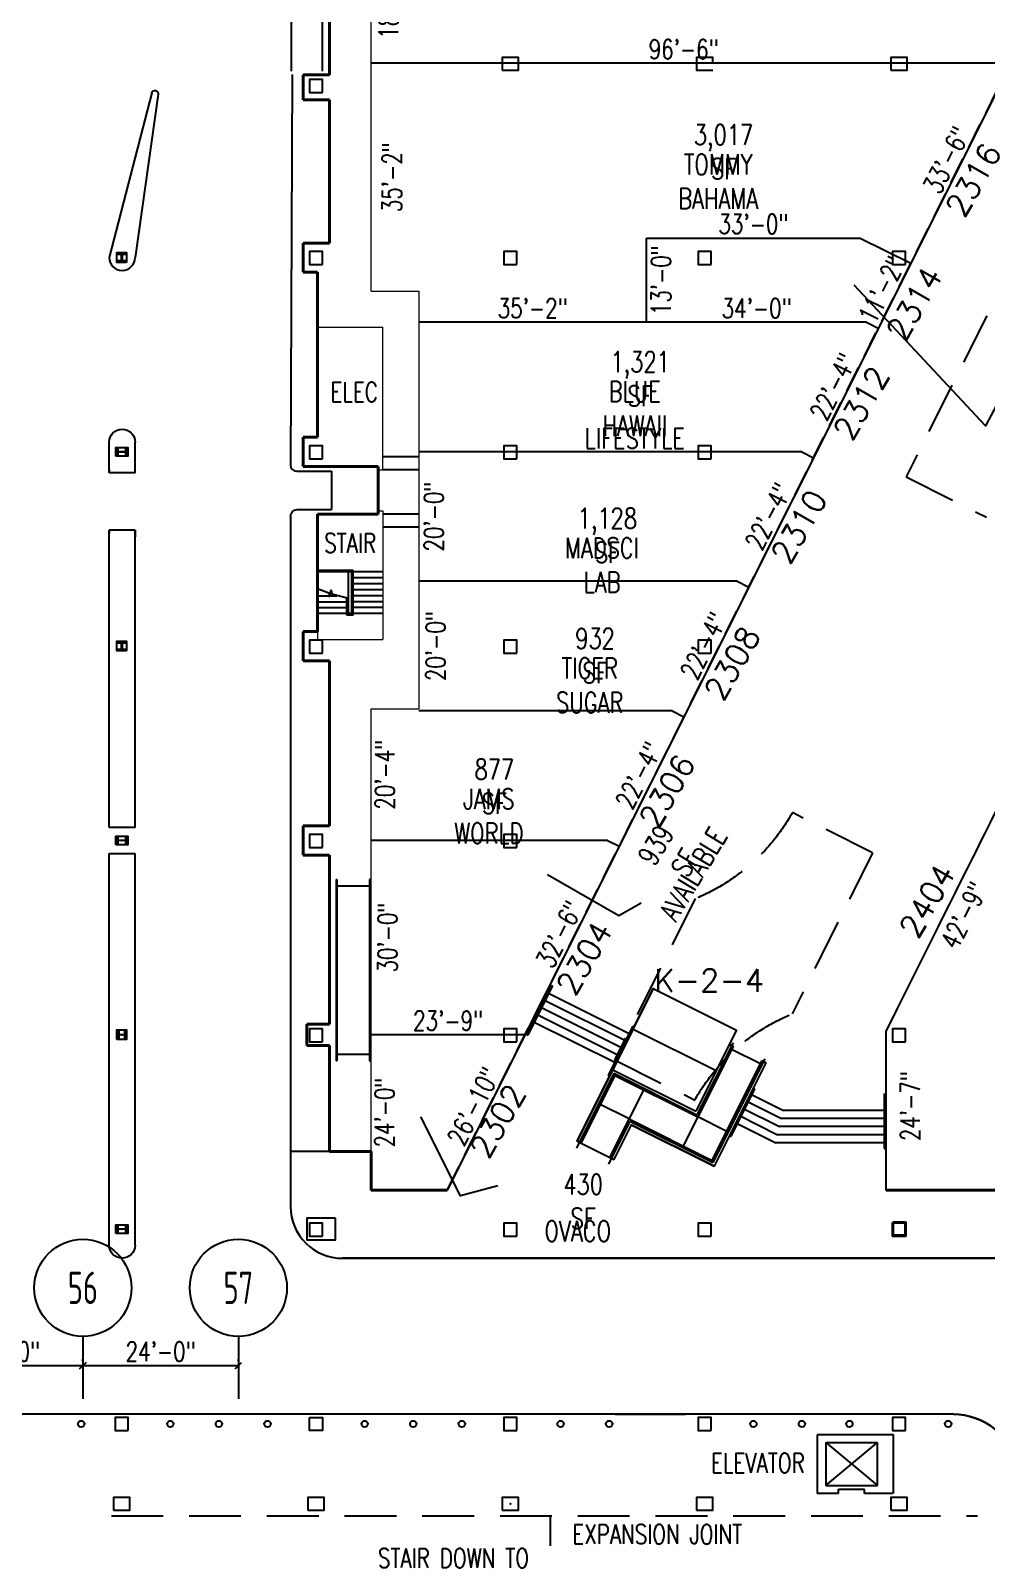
# Model space of a CAD drawing. Extents: x -13345 to 10098, y -1643 to 9113.
# Drawn here: x 1109 to 2880, y 4071 to 6907 of the extents above; entities that cross this region are included whole.
import ezdxf
from ezdxf.enums import TextEntityAlignment as Align

# ---------------------------------------------------------------- set-up
doc = ezdxf.new("R2010")
doc.units = 0
doc.header["$LTSCALE"] = 192
doc.header["$MEASUREMENT"] = 0
doc.linetypes.add('DASHED', pattern=[0.75, 0.5, -0.25])
doc.linetypes.add('DASHED2', pattern=[0.375, 0.25, -0.125])
doc.layers.get('0').update_dxf_attribs({"linetype": 'CONTINUOUS'})
doc.layers.get('DEFPOINTS').update_dxf_attribs({"linetype": 'CONTINUOUS'})
for name, color, linetype in [('ARCH-FEATURES', 2, 'CONTINUOUS'), ('ARCH-OPENINGS-ABOVE', 1, 'DASHED'), ('ARCH-SITE-MISC', 8, 'CONTINUOUS'), ('ARCH-WALLS-EXTERIOR', 5, 'CONTINUOUS'), ('ARCH-WALLS-INTERIOR', 1, 'CONTINUOUS'), ('DIMENSIONS-STRUCTURAL-GRID', 9, 'CONTINUOUS'), ('DIMENSIONS-TENANT', 7, 'CONTINUOUS'), ('FM-SPNO', 3, 'CONTINUOUS'), ('FM-TENANT-SF', 6, 'CONTINUOUS'), ('FM-TEXT-TENANT', 6, 'CONTINUOUS'), ('STRUCTURAL-BRACING', 1, 'DASHED'), ('STRUCTURAL-COLUMNS', 3, 'CONTINUOUS'), ('STRUCTURAL-GRID-TAGS', 8, 'CONTINUOUS'), ('TENANT-DEMISING', 4, 'CONTINUOUS'), ('TENANT-STOREFRONT-LEASELINE', 3, 'DASHED2'), ('TEXT-GENERAL', 2, 'CONTINUOUS')]:
    doc.layers.add(name, color=color, linetype=linetype)
doc.layers.add('COMMON AREA FILL', color=7, linetype='CONTINUOUS', true_color=0xdedede)
doc.styles.add('DIM', font='dim', dxfattribs={"width": 0.75})
doc.styles.add('FMSTXT', font='simplex.shx', dxfattribs={"width": 0.75})
doc.styles.add('SIMPLEX', font='SIMPLEX.shx', dxfattribs={"width": 0.75})
doc.styles.get("Standard").update_dxf_attribs({"font": 'txt.shx', "width": 0.75})
doc.dimstyles.new('LOD-EX-GRID (with ticks)', dxfattribs={"dimscale": 0, "dimtxt": 36, "dimasz": 12, "dimexe": 12, "dimexo": 12, "dimgap": 8, "dimtad": 1, "dimdec": 0, "dimrnd": 0.0625, "dimzin": 3, "dimdsep": 46, "dimlunit": 4, "dimtxsty": 'Standard', "dimblk1": 'OBLIQUE', "dimblk2": 'OBLIQUE', "dimsah": 1, "dimcen": 0, "dimclrt": 256, "dimadec": 0, "dimazin": 0, "dimtfac": 6, "dimtdec": 0, "dimtofl": 0, "dimtmove": 1, "dimatfit": 3, "dimldrblk": 'OBLIQUE', "dimfxl": 1, "dimfrac": 2, "dimtolj": 1, "dimtzin": 3, "dimarcsym": 0})
doc.dimstyles.new('LP-SP-MP (without ticks)', dxfattribs={"dimscale": 0, "dimtxt": 36, "dimasz": 12, "dimexe": 8, "dimexo": 8, "dimgap": 8, "dimtad": 1, "dimdec": 0, "dimrnd": 0.0625, "dimzin": 3, "dimdsep": 46, "dimlunit": 4, "dimtxsty": 'Standard', "dimblk1": 'OBLIQUE', "dimblk2": 'OBLIQUE', "dimsah": 1, "dimcen": 0.5, "dimse1": 1, "dimse2": 1, "dimsd1": 1, "dimsd2": 1, "dimclrt": 256, "dimadec": 0, "dimazin": 0, "dimtfac": 6, "dimtdec": 0, "dimtofl": 0, "dimtmove": 0, "dimatfit": 3, "dimldrblk": 'OBLIQUE', "dimfxl": 1, "dimfrac": 2, "dimtolj": 1, "dimtzin": 3, "dimarcsym": 0})

# ---------------------------------------------------------------- blocks, each defined once
blk = doc.blocks.new('SYMB-W18ColBP_86')
at = {"layer": 'STRUCTURAL-COLUMNS', "flags": 128}
blk.add_lwpolyline([(-75, 113), (75, 113), (75, 94), (6, 94), (6, -94), (75, -94), (75, -112), (-75, -112), (-75, -94), (-6, -94), (-6, 94), (-75, 94), (-75, 113)], dxfattribs=at)
at = {"layer": 'STRUCTURAL-COLUMNS'}
blk.add_point((0, 0), dxfattribs=at)
blk.add_3dface([(-100, 138), (100, 138), (100, -137), (-100, -137)], dxfattribs=at)
blk = doc.blocks.new('SYMB-W18ColBP_51')
at = {"layer": 'STRUCTURAL-COLUMNS', "flags": 128}
blk.add_lwpolyline([(-75, 113), (75, 113), (75, 94), (6, 94), (6, -94), (75, -94), (75, -112), (-75, -112), (-75, -94), (-6, -94), (-6, 94), (-75, 94), (-75, 113)], dxfattribs=at)
at = {"layer": 'STRUCTURAL-COLUMNS'}
blk.add_point((0, 0), dxfattribs=at)
blk.add_3dface([(-100, 138), (100, 138), (100, -137), (-100, -137)], dxfattribs=at)
blk = doc.blocks.new('SYMB-W14ColBP_18')
at = {"layer": 'STRUCTURAL-COLUMNS', "flags": 128}
blk.add_lwpolyline([(-88, 87), (87, 87), (87, 69), (6, 69), (6, -69), (87, -69), (87, -88), (-88, -88), (-88, -69), (-6, -69), (-6, 69), (-88, 69), (-88, 87)], dxfattribs=at)
at = {"layer": 'STRUCTURAL-COLUMNS'}
blk.add_point((0, 0), dxfattribs=at)
blk.add_3dface([(-112, 113), (113, 113), (113, -112), (-112, -112)], dxfattribs=at)
blk = doc.blocks.new('SYMB-W14ColBP_28')
at = {"layer": 'STRUCTURAL-COLUMNS', "flags": 128}
blk.add_lwpolyline([(-88, 87), (87, 87), (87, 69), (6, 69), (6, -69), (87, -69), (87, -88), (-88, -88), (-88, -69), (-6, -69), (-6, 69), (-88, 69), (-88, 87)], dxfattribs=at)
at = {"layer": 'STRUCTURAL-COLUMNS'}
blk.add_point((0, 0), dxfattribs=at)
blk.add_3dface([(-112, 113), (113, 113), (113, -112), (-112, -112)], dxfattribs=at)
blk = doc.blocks.new('SYMB-W18ColBP_87')
at = {"layer": 'STRUCTURAL-COLUMNS', "flags": 128}
blk.add_lwpolyline([(-75, 113), (75, 113), (75, 94), (6, 94), (6, -94), (75, -94), (75, -112), (-75, -112), (-75, -94), (-6, -94), (-6, 94), (-75, 94), (-75, 113)], dxfattribs=at)
at = {"layer": 'STRUCTURAL-COLUMNS'}
blk.add_point((0, 0), dxfattribs=at)
blk.add_3dface([(-100, 138), (100, 138), (100, -137), (-100, -137)], dxfattribs=at)
blk = doc.blocks.new('SYMB-W14ColBP_25')
at = {"layer": 'STRUCTURAL-COLUMNS', "flags": 128}
blk.add_lwpolyline([(-88, 87), (87, 87), (87, 69), (6, 69), (6, -69), (87, -69), (87, -88), (-88, -88), (-88, -69), (-6, -69), (-6, 69), (-88, 69), (-88, 87)], dxfattribs=at)
at = {"layer": 'STRUCTURAL-COLUMNS'}
blk.add_point((0, 0), dxfattribs=at)
blk.add_3dface([(-112, 113), (113, 113), (113, -112), (-112, -112)], dxfattribs=at)
blk = doc.blocks.new('*D32')
at = {"layer": 'DEFPOINTS', "color": 0, "transparency": 16777216}
for p in [(2025.1, 5046.8), (2025.1, 5046.8), (1881, 4758.6)]:
    blk.add_point(p, dxfattribs=at)
at = {"layer": 'DIMENSIONS-TENANT', "transparency": 16777216, "insert": (1929.8, 4914.3), "char_height": 36, "attachment_point": 5, "rotation": 63.4349}
blk.add_mtext('\\A1;26\'-10"', dxfattribs=at)
blk = doc.blocks.new('_OBLIQUE')
at = {"color": 0, "linetype": 'ByBlock'}
blk.add_line((-0.5, -0.5), (0.5, 0.5), dxfattribs=at)
blk = doc.blocks.new('*D33')
at = {"layer": 'DEFPOINTS', "color": 0, "transparency": 16777216}
for p in [(2199.6, 5395.9), (2199.6, 5395.9), (2025.1, 5046.8)]:
    blk.add_point(p, dxfattribs=at)
at = {"layer": 'DIMENSIONS-TENANT', "transparency": 16777216, "insert": (2089.1, 5233), "char_height": 36, "attachment_point": 5, "rotation": 63.4349}
blk.add_mtext('\\A1;32\'-6"', dxfattribs=at)
blk = doc.blocks.new('*D34')
at = {"layer": 'DEFPOINTS', "color": 0, "transparency": 16777216}
for p in [(2319.6, 5635.9), (2319.6, 5635.9), (2199.6, 5395.9)]:
    blk.add_point(p, dxfattribs=at)
at = {"layer": 'DIMENSIONS-TENANT', "transparency": 16777216, "insert": (2236.4, 5527.5), "char_height": 36, "attachment_point": 5, "rotation": 63.4349}
blk.add_mtext('\\A1;22\'-4"', dxfattribs=at)
blk = doc.blocks.new('*D35')
at = {"layer": 'DEFPOINTS', "color": 0, "transparency": 16777216}
for p in [(2439.6, 5875.9), (2439.6, 5875.9), (2319.6, 5635.9)]:
    blk.add_point(p, dxfattribs=at)
at = {"layer": 'DIMENSIONS-TENANT', "transparency": 16777216, "insert": (2356.4, 5767.5), "char_height": 36, "attachment_point": 5, "rotation": 63.4349}
blk.add_mtext('\\A1;22\'-4"', dxfattribs=at)
blk = doc.blocks.new('*D36')
at = {"layer": 'DEFPOINTS', "color": 0, "transparency": 16777216}
for p in [(2559.6, 6115.9), (2559.6, 6115.9), (2439.6, 5875.9)]:
    blk.add_point(p, dxfattribs=at)
at = {"layer": 'DIMENSIONS-TENANT', "transparency": 16777216, "insert": (2476.4, 6007.5), "char_height": 36, "attachment_point": 5, "rotation": 63.4349}
blk.add_mtext('\\A1;22\'-4"', dxfattribs=at)
blk = doc.blocks.new('*D37')
at = {"layer": 'DEFPOINTS', "color": 0, "transparency": 16777216}
for p in [(2679.6, 6355.9), (2679.6, 6355.9), (2559.6, 6115.9)]:
    blk.add_point(p, dxfattribs=at)
at = {"layer": 'DIMENSIONS-TENANT', "transparency": 16777216, "insert": (2596.4, 6247.5), "char_height": 36, "attachment_point": 5, "rotation": 63.4349}
blk.add_mtext('\\A1;22\'-4"', dxfattribs=at)
blk = doc.blocks.new('*D39')
at = {"layer": 'DEFPOINTS', "color": 0, "transparency": 16777216}
for p in [(2694, 5053.3), (2764.6, 5053.3), (2694.2, 4758.6)]:
    blk.add_point(p, dxfattribs=at)
at = {"layer": 'DIMENSIONS-TENANT', "transparency": 16777216, "insert": (2738.6, 4914.5), "char_height": 36, "attachment_point": 5, "rotation": 90}
blk.add_mtext('\\A1;24\'-7"', dxfattribs=at)
blk = doc.blocks.new('*D41')
at = {"layer": 'DEFPOINTS', "color": 0, "transparency": 16777216}
for p in [(2919.6, 6835.9), (2919.6, 6835.9), (2739.7, 6476)]:
    blk.add_point(p, dxfattribs=at)
at = {"layer": 'DIMENSIONS-TENANT', "transparency": 16777216, "insert": (2806.4, 6667.6), "char_height": 36, "attachment_point": 5, "rotation": 63.4349}
blk.add_mtext('\\A1;33\'-6"', dxfattribs=at)
blk = doc.blocks.new('fms4rm')
blk.add_attdef('FMS:RMID', text='', height=12).set_placement((0, 0), align=Align.MIDDLE_CENTER)
blk = doc.blocks.new('COLNUMC')
at = {"linetype": 'Continuous'}
blk.add_circle((0, 0), 90, dxfattribs=at)
at = {"linetype": 'Continuous', "style": 'DIM', "width": 0.75}
blk.add_attdef('COLUMN', text='', height=60, dxfattribs=at).set_placement((0, 0), align=Align.MIDDLE)
blk = doc.blocks.new('*D77')
at = {"layer": 'DEFPOINTS', "color": 0, "transparency": 16777216}
for p in [(918.1, 4429.9), (1206.1, 4433.7), (1206.1, 4429.9)]:
    blk.add_point(p, dxfattribs=at)
at = {"layer": 'DIMENSIONS-STRUCTURAL-GRID', "color": 0, "lineweight": -2, "transparency": 16777216}
for p, q in [((918.1, 4441.9), (918.1, 4445.7)), ((918.1, 4433.7), (1206.1, 4433.7)), ((1206.1, 4441.9), (1206.1, 4445.7))]:
    blk.add_line(p, q, dxfattribs=at)
at = {"layer": 'DIMENSIONS-STRUCTURAL-GRID', "color": 0, "lineweight": -2, "transparency": 16777216, "xscale": 12, "yscale": 12, "zscale": 12, "rotation": 180}
blk.add_blockref('_OBLIQUE', (918.1, 4433.7), dxfattribs=at)
at = {"layer": 'DIMENSIONS-STRUCTURAL-GRID', "color": 0, "lineweight": -2, "transparency": 16777216, "xscale": 12, "yscale": 12, "zscale": 12}
blk.add_blockref('_OBLIQUE', (1206.1, 4433.7), dxfattribs=at)
at = {"layer": 'DIMENSIONS-STRUCTURAL-GRID', "transparency": 16777216, "insert": (1062.1, 4459.7), "char_height": 36, "attachment_point": 5}
blk.add_mtext('\\A1;24\'-0"', dxfattribs=at)
blk = doc.blocks.new('*D78')
at = {"layer": 'DEFPOINTS', "color": 0, "transparency": 16777216}
for p in [(1206.1, 4429.9), (1494.1, 4433.7), (1494.1, 4429.9)]:
    blk.add_point(p, dxfattribs=at)
at = {"layer": 'DIMENSIONS-STRUCTURAL-GRID', "color": 0, "lineweight": -2, "transparency": 16777216}
for p, q in [((1206.1, 4441.9), (1206.1, 4445.7)), ((1206.1, 4433.7), (1494.1, 4433.7)), ((1494.1, 4441.9), (1494.1, 4445.7))]:
    blk.add_line(p, q, dxfattribs=at)
at = {"layer": 'DIMENSIONS-STRUCTURAL-GRID', "color": 0, "lineweight": -2, "transparency": 16777216, "xscale": 12, "yscale": 12, "zscale": 12, "rotation": 180}
blk.add_blockref('_OBLIQUE', (1206.1, 4433.7), dxfattribs=at)
at = {"layer": 'DIMENSIONS-STRUCTURAL-GRID', "color": 0, "lineweight": -2, "transparency": 16777216, "xscale": 12, "yscale": 12, "zscale": 12}
blk.add_blockref('_OBLIQUE', (1494.1, 4433.7), dxfattribs=at)
at = {"layer": 'DIMENSIONS-STRUCTURAL-GRID', "transparency": 16777216, "insert": (1350.1, 4459.7), "char_height": 36, "attachment_point": 5}
blk.add_mtext('\\A1;24\'-0"', dxfattribs=at)
blk = doc.blocks.new('*D130')
at = {"layer": 'DEFPOINTS', "color": 0, "transparency": 16777216}
for p in [(2739.7, 6476), (2679.6, 6355.9), (2679.6, 6355.9)]:
    blk.add_point(p, dxfattribs=at)
at = {"layer": 'DIMENSIONS-TENANT', "transparency": 16777216, "insert": (2686.4, 6427.6), "char_height": 36, "attachment_point": 5, "rotation": 63.4349}
blk.add_mtext('\\A1;11\'-2"', dxfattribs=at)
blk = doc.blocks.new('*D132')
at = {"layer": 'DEFPOINTS', "color": 0, "transparency": 16777216}
for p in [(1740, 6846.7), (1740, 6846.6), (2898, 6846.7)]:
    blk.add_point(p, dxfattribs=at)
at = {"layer": 'DIMENSIONS-TENANT', "transparency": 16777216, "insert": (2319, 6872.7), "char_height": 36, "attachment_point": 5}
blk.add_mtext('\\A1;96\'-6"', dxfattribs=at)
blk = doc.blocks.new('*D133')
at = {"layer": 'DEFPOINTS', "color": 0, "transparency": 16777216}
for p in [(1828.4, 6366.8), (2250.2, 6366.8), (2250.2, 6366.8)]:
    blk.add_point(p, dxfattribs=at)
at = {"layer": 'DIMENSIONS-TENANT', "transparency": 16777216, "insert": (2039.3, 6392.8), "char_height": 36, "attachment_point": 5}
blk.add_mtext('\\A1;35\'-2"', dxfattribs=at)
blk = doc.blocks.new('*D134')
at = {"layer": 'DEFPOINTS', "color": 0, "transparency": 16777216}
for p in [(1740, 6846.7), (1804.6, 6846.7), (1740, 6424.3)]:
    blk.add_point(p, dxfattribs=at)
at = {"layer": 'DIMENSIONS-TENANT', "transparency": 16777216, "insert": (1778.6, 6635.5), "char_height": 36, "attachment_point": 5, "rotation": 90}
blk.add_mtext('\\A1;35\'-2"', dxfattribs=at)
blk = doc.blocks.new('*D135')
at = {"layer": 'DEFPOINTS', "color": 0, "transparency": 16777216}
for p in [(1740, 7066.6), (1798.4, 7066.6), (1740, 6846.7)]:
    blk.add_point(p, dxfattribs=at)
at = {"layer": 'DIMENSIONS-TENANT', "transparency": 16777216, "insert": (1772.4, 6956.7), "char_height": 36, "attachment_point": 5, "rotation": 90}
blk.add_mtext('\\A1;18\'-4"', dxfattribs=at)
blk = doc.blocks.new('*D141')
at = {"layer": 'DEFPOINTS', "color": 0, "transparency": 16777216}
for p in [(2694.2, 4758.8), (2694.2, 4758.8), (3325.6, 4758.8)]:
    blk.add_point(p, dxfattribs=at)
at = {"layer": 'DIMENSIONS-TENANT', "transparency": 16777216, "insert": (3009.9, 4784.8), "char_height": 36, "attachment_point": 5}
blk.add_mtext('\\A1;52\'-7"', dxfattribs=at)
blk = doc.blocks.new('*D181')
at = {"layer": 'DEFPOINTS', "color": 0, "transparency": 16777216}
for p in [(2250.2, 6366.8), (2657.9, 6366.8), (2657.9, 6366.8)]:
    blk.add_point(p, dxfattribs=at)
at = {"layer": 'DIMENSIONS-TENANT', "transparency": 16777216, "insert": (2454.1, 6392.8), "char_height": 36, "attachment_point": 5}
blk.add_mtext('\\A1;34\'-0"', dxfattribs=at)
blk = doc.blocks.new('*D182')
at = {"layer": 'DEFPOINTS', "color": 0, "transparency": 16777216}
for p in [(2250.2, 6522.8), (2303.1, 6522.8), (2250.2, 6366.8)]:
    blk.add_point(p, dxfattribs=at)
at = {"layer": 'DIMENSIONS-TENANT', "transparency": 16777216, "insert": (2277.1, 6444.8), "char_height": 36, "attachment_point": 5, "rotation": 90}
blk.add_mtext('\\A1;13\'-0"', dxfattribs=at)
blk = doc.blocks.new('*D183')
at = {"layer": 'DEFPOINTS', "color": 0, "transparency": 16777216}
for p in [(2250.2, 6522.8), (2646.2, 6522.8), (2646.2, 6522.8)]:
    blk.add_point(p, dxfattribs=at)
at = {"layer": 'DIMENSIONS-TENANT', "transparency": 16777216, "insert": (2448.2, 6548.8), "char_height": 36, "attachment_point": 5}
blk.add_mtext('\\A1;33\'-0"', dxfattribs=at)
blk = doc.blocks.new('*D184')
at = {"layer": 'DEFPOINTS', "color": 0, "transparency": 16777216}
for p in [(1828.4, 6126.8), (1828.4, 5886.8), (1882.2, 5886.8)]:
    blk.add_point(p, dxfattribs=at)
at = {"layer": 'DIMENSIONS-TENANT', "transparency": 16777216, "insert": (1856.2, 6006.8), "char_height": 36, "attachment_point": 5, "rotation": 90}
blk.add_mtext('\\A1;20\'-0"', dxfattribs=at)
blk = doc.blocks.new('*D185')
at = {"layer": 'DEFPOINTS', "color": 0, "transparency": 16777216}
for p in [(1828.4, 5886.8), (1828.4, 5646.8), (1885.5, 5646.8)]:
    blk.add_point(p, dxfattribs=at)
at = {"layer": 'DIMENSIONS-TENANT', "transparency": 16777216, "insert": (1859.5, 5766.8), "char_height": 36, "attachment_point": 5, "rotation": 90}
blk.add_mtext('\\A1;20\'-0"', dxfattribs=at)
blk = doc.blocks.new('*D186')
at = {"layer": 'DEFPOINTS', "color": 0, "transparency": 16777216}
for p in [(1740, 5650.3), (1791.6, 5650.3), (1740, 5406.8)]:
    blk.add_point(p, dxfattribs=at)
at = {"layer": 'DIMENSIONS-TENANT', "transparency": 16777216, "insert": (1765.6, 5528.5), "char_height": 36, "attachment_point": 5, "rotation": 90}
blk.add_mtext('\\A1;20\'-4"', dxfattribs=at)
blk = doc.blocks.new('*D187')
at = {"layer": 'DEFPOINTS', "color": 0, "transparency": 16777216}
for p in [(1740, 5406.8), (1740, 5046.8), (1796.4, 5046.8)]:
    blk.add_point(p, dxfattribs=at)
at = {"layer": 'DIMENSIONS-TENANT', "transparency": 16777216, "insert": (1770.4, 5226.8), "char_height": 36, "attachment_point": 5, "rotation": 90}
blk.add_mtext('\\A1;30\'-0"', dxfattribs=at)
blk = doc.blocks.new('*D188')
at = {"layer": 'DEFPOINTS', "color": 0, "transparency": 16777216}
for p in [(1740, 5046.8), (1740, 4758.6), (1791, 4758.6)]:
    blk.add_point(p, dxfattribs=at)
at = {"layer": 'DIMENSIONS-TENANT', "transparency": 16777216, "insert": (1765, 4902.7), "char_height": 36, "attachment_point": 5, "rotation": 90}
blk.add_mtext('\\A1;24\'-0"', dxfattribs=at)
blk = doc.blocks.new('*D189')
at = {"layer": 'DEFPOINTS', "color": 0, "transparency": 16777216}
for p in [(1740, 5046.8), (1740, 5046.8), (2025.1, 5046.8)]:
    blk.add_point(p, dxfattribs=at)
at = {"layer": 'DIMENSIONS-TENANT', "transparency": 16777216, "insert": (1882.5, 5072.8), "char_height": 36, "attachment_point": 5}
blk.add_mtext('\\A1;23\'-9"', dxfattribs=at)
blk = doc.blocks.new('*D565')
at = {"layer": 'DEFPOINTS', "color": 0, "transparency": 16777216}
for p in [(2923.5, 5512.3), (2694, 5053.3), (2746.8, 5027)]:
    blk.add_point(p, dxfattribs=at)
at = {"layer": 'DIMENSIONS-TENANT', "transparency": 16777216, "insert": (2838.3, 5268.1), "char_height": 36, "attachment_point": 5, "rotation": 63.4349}
blk.add_mtext('\\A1;42\'-9"', dxfattribs=at)

msp = doc.modelspace()

# ---------------------------------------------------------------- linework, layer by layer
at = {"layer": 'ARCH-FEATURES'}
for p, q in [((1650.1, 7433.5), (1649.3, 6831.8)), ((1828.4, 6117.6), (1761.7, 6117.6)), ((1828.4, 6093.6), (1761.7, 6093.6)), ((1828.4, 6011.3), (1761.7, 6011.3)), ((1828.4, 5987.3), (1761.7, 5987.3)), ((1707.1, 5907.1), (1640.5, 5907.1)), ((1705.6, 5905.6), (1640.5, 5905.6)), ((1705.6, 5904.1), (1640.5, 5904.1)), ((1698.1, 5827.1), (1698.1, 5904.1)), ((1704.1, 5827.1), (1704.1, 5904.1)), ((1705.6, 5825.6), (1705.6, 5905.6)), ((1707.1, 5824.1), (1707.1, 5907.1)), ((1761.7, 5904.1), (1707.1, 5904.1)), ((1705.6, 5893.1), (1704.1, 5893.1)), ((1705.6, 5882.1), (1704.1, 5882.1)), ((1705.6, 5871.1), (1704.1, 5871.1)), ((1761.7, 5893.1), (1707.1, 5893.1)), ((1761.7, 5882.1), (1707.1, 5882.1)), ((1761.7, 5871.1), (1707.1, 5871.1)), ((1640.5, 5860.1), (1676.7, 5860.1)), ((1640.5, 5849.1), (1695.1, 5849.1)), ((1695.1, 5824.1), (1695.1, 5856.9)), ((1696.6, 5825.6), (1696.6, 5856.3)), ((1696.6, 5849.1), (1698.1, 5849.1)), ((1705.6, 5860.1), (1704.1, 5860.1)), ((1705.6, 5849.1), (1704.1, 5849.1)), ((1761.7, 5860.1), (1707.1, 5860.1)), ((1761.7, 5849.1), (1707.1, 5849.1)), ((1640.5, 5838.1), (1695.1, 5838.1)), ((1695.1, 5827.1), (1640.5, 5827.1)), ((1707.1, 5824.1), (1695.1, 5824.1)), ((1696.6, 5838.1), (1698.1, 5838.1)), ((1761.7, 5827.1), (1696.6, 5827.1)), ((1705.6, 5825.6), (1696.6, 5825.6)), ((1705.6, 5838.1), (1704.1, 5838.1)), ((1761.7, 5838.1), (1707.1, 5838.1)), ((1675.3, 5334.6), (1675.3, 5010.6)), ((1675.3, 5334.6), (1676.8, 5334.6)), ((1676.8, 5334.6), (1676.8, 5010.6)), ((1736.8, 5334.6), (1736.8, 5010.6)), ((1738.3, 5334.6), (1736.8, 5334.6)), ((1738.3, 5334.6), (1738.3, 5010.6)), ((1673.8, 5322.6), (1675.3, 5322.6)), ((1676.8, 5322.6), (1736.8, 5322.6)), ((1738.3, 5322.6), (1740, 5322.6)), ((2074.9, 5137.7), (2029.3, 5046.5)), ((2076.2, 5137.1), (2030.6, 5045.8)), ((2074.4, 5138), (2076.2, 5137.1)), ((2061, 5111.1, 0), (2214, 5034.7, 0)), ((2067.7, 5124.6, 0), (2220.7, 5048.1, 0)), ((2262.8, 5132.3, 0), (2187.7, 4982, 0)), ((2262.8, 5132.3, 0), (2416.6, 5055.4, 0)), ((2047.6, 5084.3, 0), (2200.6, 5007.8, 0)), ((2054.3, 5097.7, 0), (2207.3, 5021.3, 0)), ((2040.9, 5070.9, 0), (2193.8, 4994.4, 0)), ((2224.7, 5062.8, 0), (2179.1, 4971.6, 0)), ((2226, 5062.2, 0), (2180.4, 4970.9, 0)), ((2226.5, 5061.9, 0), (2224.7, 5062.8, 0)), ((2225.2, 5057.2, 0), (2379.1, 4980.3, 0)), ((2416.6, 5055.4, 0), (2341.5, 4905.1, 0)), ((2028.8, 5046.7), (2030.6, 5045.8)), ((2410.4, 5031.7, 0), (2343.7, 4898.4, 0)), ((2410.4, 5025, 0), (2345.1, 4894.4, 0)), ((2410.4, 5025, 0), (2403.2, 5028.6, 0)), ((1673.8, 5010.6), (1675.3, 5010.6)), ((1675.3, 5010.6), (1675.3, 4998.6)), ((1676.8, 4998.6), (1675.3, 4998.6)), ((1676.8, 5010.6), (1736.8, 5010.6)), ((1676.8, 5010.6), (1676.8, 4998.6)), ((1736.8, 5010.6), (1736.8, 4998.6)), ((1736.8, 4998.6), (1738.3, 4998.6)), ((1738.3, 5010.6), (1739.8, 5010.6)), ((1738.3, 5010.6), (1738.3, 4998.6)), ((2464, 4998.1, 0), (2371.9, 4813.9, 0)), ((2469.4, 5002.2, 0), (2373.2, 4809.9, 0)), ((2471.2, 4994.6, 0), (2375.5, 4803.2, 0)), ((2461.3, 4992.8, 0), (2407.7, 5019.6, 0)), ((2471.2, 4994.6, 0), (2464, 4998.1, 0)), ((2189.9, 4975.3, 0), (2120.6, 4836.7, 0)), ((2187.7, 4982, 0), (2121.5, 4849.7, 0)), ((2191.2, 4971.3, 0), (2128.6, 4846.1, 0)), ((2180.9, 4970.7, 0), (2179.1, 4971.6, 0)), ((2187.7, 4982, 0), (2341.5, 4905.1, 0)), ((2189.9, 4975.3, 0), (2343.7, 4898.4, 0)), ((2191.2, 4971.3, 0), (2345.1, 4894.4, 0)), ((2244.9, 4944.5, 0), (2218.1, 4890.8, 0)), ((2449.2, 4947.2, 0), (2404.9, 4858.7, 0)), ((2450.5, 4946.6, 0), (2406.3, 4858, 0)), ((2442.5, 4937.2, 0), (2503.7, 4906.6, 0)), ((2449.2, 4947.2, 0), (2450.5, 4946.6, 0)), ((2691.2, 4836), (2691.2, 4938)), ((2692.7, 4836), (2692.7, 4938)), ((2218.1, 4890.8, 0), (2164.4, 4917.6, 0)), ((2429.1, 4910.3, 0), (2496.6, 4876.6, 0)), ((2435.8, 4923.8, 0), (2500.1, 4891.6, 0)), ((2694, 4906.6), (2503.7, 4906.6)), ((2219.4, 4886.8, 0), (2179.6, 4807.2, 0)), ((2218.1, 4890.8, 0), (2182.3, 4819.3, 0)), ((2221.6, 4880.1, 0), (2189.4, 4815.7, 0)), ((2218.1, 4890.8, 0), (2371.9, 4813.9, 0)), ((2219.4, 4886.8, 0), (2373.2, 4809.9, 0)), ((2221.6, 4880.1, 0), (2375.5, 4803.2, 0)), ((2345.1, 4894.4, 0), (2318.2, 4840.7, 0)), ((2398.7, 4867.6, 0), (2345.1, 4894.4, 0)), ((2415.7, 4883.5, 0), (2489.5, 4846.6, 0)), ((2422.4, 4896.9, 0), (2493, 4861.6, 0)), ((2694, 4891.6), (2500.1, 4891.6)), ((2404.9, 4858.7, 0), (2406.3, 4858, 0)), ((2694, 4861.6), (2493, 4861.6)), ((2694, 4876.6), (2496.6, 4876.6)), ((2121.5, 4849.7, 0), (2189.4, 4815.7, 0)), ((2694, 4846.6), (2489.5, 4846.6)), ((2582.3, 4291.3), (2677.8, 4211.7)), ((2582.3, 4211.7), (2677.8, 4291.3)), ((2582.3, 4291.3), (2582.3, 4211.7)), ((2582.3, 4291.3), (2677.8, 4291.3)), ((2677.8, 4211.7), (2677.8, 4291.3)), ((2582.3, 4211.7), (2677.8, 4211.7))]:
    msp.add_line(p, q, dxfattribs=at)
at = {"layer": 'ARCH-FEATURES', "flags": 128}
msp.add_lwpolyline([(1640.5, 5873.4), (1661.8, 5865.6), (1663, 5858.8), (1666.1, 5870.4), (1667.3, 5863.6), (1698.1, 5855.8)], dxfattribs=at)
at = {"layer": 'ARCH-FEATURES'}
for centre in [(1203.1, 4325.6), (1368.1, 4325.6), (1458.1, 4325.6), (1548.1, 4325.6), (1728.1, 4325.6), (1818.1, 4325.6), (1908.1, 4325.6), (2091.1, 4325.6), (2181.1, 4325.6), (2448.1, 4325.6), (2538.1, 4325.6), (2626, 4325.6), (2809, 4325.6)]:
    msp.add_circle(centre, 6, dxfattribs=at)
msp.add_arc((2691.9, 4836), 0.75, 180, 0, dxfattribs=at)
at = {"layer": 'ARCH-OPENINGS-ABOVE'}
for p, q in [((2880.4, 6378.9), (2731, 6080.2)), ((2731, 6080.2), (2879.8, 6005.8)), ((2669.1, 5383.9), (2520.4, 5458.2)), ((2669.1, 5383.9), (2519.7, 5085.2)), ((2340.4, 5298.9), (2191, 5000.2)), ((2191, 5000.2), (2339.8, 4925.8))]:
    msp.add_line(p, q, dxfattribs=at)
at = {"layer": 'ARCH-OPENINGS-ABOVE', "extrusion": (0, 0, -1)}
for centre, start, end in [((-2202.4, 5636), 209.2142, 247.7447), ((-2657.7, 4748), 29.2142, 67.7447)]:
    msp.add_arc(centre, 364.3, start, end, dxfattribs=at)
at = {"layer": 'ARCH-SITE-MISC'}
for p, q in [((1592.7, 6831.8), (1593, 7138.1)), ((1594, 6825.6), (1590.6, 6102.6)), ((1333.7, 6791.7), (1254.8, 6486.8)), ((1345.4, 6789.4), (1302.8, 6486.8)), ((1254.8, 6093.8), (1254.8, 6087.8)), ((1302.8, 6087.8), (1254.8, 6087.8)), ((1602.8, 6090.6), (1666.8, 6090.6)), ((1666.8, 6090.6), (1666.8, 6019.6)), ((1602.8, 6019.6), (1666.8, 6019.6)), ((1590.8, 6007.6), (1590.8, 4728.6)), ((1302.8, 5981.4), (1254.8, 5981.4)), ((1254.8, 5981.4), (1254.8, 5975.4)), ((1302.8, 5981.4), (1302.8, 5969.4)), ((1302.8, 5430.8), (1254.8, 5430.8)), ((1254.8, 5382.8), (1302.8, 5382.8)), ((3121.2, 4632.6), (1686.8, 4632.6)), ((2202.2, 4632.6), (1686.8, 4632.6)), ((3121.2, 4632.6), (2322.8, 4632.6)), ((3121.2, 4632.6), (2514.2, 4632.6)), ((2192.3, 4343.6), (918.1, 4343.6)), ((2192.3, 4343.6), (2322.7, 4343.6)), ((2818.8, 4343.6), (2322.7, 4343.6))]:
    msp.add_line(p, q, dxfattribs=at)
at = {"layer": 'ARCH-SITE-MISC', "flags": 128}
for points in [[(1254.8, 6486.8, 1), (1302.8, 6486.8)], [(1254.8, 6144.8, -1), (1302.8, 6144.8)], [(1302.8, 4656.8, -1), (1254.8, 4656.8)]]:
    msp.add_lwpolyline(points, format="xyb", dxfattribs=at)
for points in [[(1254.8, 6087.8), (1254.8, 6144.8)], [(1302.8, 6087.8), (1302.8, 6144.8)], [(1254.8, 5430.8), (1254.8, 5981.4)], [(1302.8, 5430.8), (1302.8, 5981.4)], [(1254.8, 4656.8), (1254.8, 5382.8)], [(1302.8, 4656.8), (1302.8, 5382.8)]]:
    msp.add_lwpolyline(points, dxfattribs=at)
at = {"layer": 'ARCH-SITE-MISC', "extrusion": (0, 0, -1)}
for centre, radius, start, end in [((-1339.5, 6790.2), 6, 14.4941, 188.0106), ((-1339.5, 6790.2), 6, 14.4941, 188.0106), ((-1602.8, 6007.6), 12, 0, 90), ((-2818.8, 4223.6), 120, 90, 129.2989)]:
    msp.add_arc(centre, radius, start, end, dxfattribs=at)
at = {"layer": 'ARCH-SITE-MISC'}
for centre, radius in [((1602.6, 6102.6), 12), ((1686.8, 4728.6), 96)]:
    msp.add_arc(centre, radius, 180, 270, dxfattribs=at)
at = {"layer": 'ARCH-WALLS-EXTERIOR', "lineweight": 40}
for p, q in [((1663.2, 6825), (1663.2, 7442)), ((1614.2, 6825), (1614.2, 6778.6)), ((1614.2, 6825), (1663.2, 6825)), ((1614.2, 6778.6), (1663.2, 6778.6)), ((1663.2, 6778.6), (1663.2, 6513.6)), ((1614.2, 6513.6), (1614.2, 6459.6)), ((1663.2, 6513.6), (1614.2, 6513.6)), ((1614.2, 6459.6), (1640.5, 6459.6)), ((1640.5, 6459.6), (1640.5, 6153.6)), ((1640.5, 6153.6), (1614.2, 6153.6)), ((1614.2, 6153.6), (1614.2, 6099.6)), ((1614.2, 6099.6), (1753, 6099.6)), ((1753, 6011.3), (1753, 6099.6)), ((1640.5, 6011.2), (1753, 6011.3)), ((1640.5, 6011.2), (1753, 6011.3)), ((1640.5, 6011.2), (1640.5, 5793.6)), ((1640.5, 6011.2), (1640.5, 5793.6)), ((1614.2, 5793.6), (1614.2, 5739.6)), ((1640.5, 5793.6), (1614.2, 5793.6)), ((1614.2, 5739.6), (1663.2, 5739.6)), ((1663.2, 5433.6), (1663.2, 5739.6)), ((1614.2, 5433.6), (1614.2, 5379.6)), ((1663.2, 5433.6), (1614.2, 5433.6)), ((1614.2, 5379.6), (1663.2, 5379.6)), ((1663.2, 5066.6), (1663.2, 5379.6)), ((1621.2, 5066.6, 0), (1621.2, 5026.6, 0)), ((1663.2, 5066.6, 0), (1621.2, 5066.6, 0)), ((1621.2, 5026.6, 0), (1663.2, 5026.6, 0)), ((1663.2, 4830.6), (1663.2, 5026.6)), ((1740, 4830.6), (1663.2, 4830.6)), ((1740, 4758.6), (1740, 4830.6)), ((1881, 4758.6), (1740, 4758.6)), ((2694.2, 4758.8), (3325.6, 4758.8))]:
    msp.add_line(p, q, dxfattribs=at)
at = {"layer": 'ARCH-WALLS-EXTERIOR'}
for p, q in [((2708, 4305.6), (2566, 4305.6)), ((2566, 4305.6), (2566, 4196.6)), ((2708, 4196.6), (2708, 4305.6)), ((2606, 4204.6), (2654, 4204.6)), ((2606, 4196.6), (2606, 4204.6)), ((2606, 4196.6), (2606, 4204.6)), ((2654, 4196.6), (2654, 4204.6)), ((2654, 4196.6), (2654, 4204.6)), ((2606, 4196.6), (2566, 4196.6)), ((2706, 4196.6), (2654, 4196.6))]:
    msp.add_line(p, q, dxfattribs=at)
at = {"layer": 'ARCH-WALLS-EXTERIOR', "lineweight": 40}
msp.add_3dface([(2706.2, 4698.6), (2730.2, 4698.6), (2730.2, 4674.6), (2706.2, 4674.6)], dxfattribs=at)
at = {"layer": 'ARCH-WALLS-INTERIOR', "linetype": 'Continuous', "lineweight": 0}
for p, q in [((1740, 6424.3), (1740, 7342.7)), ((1740, 6424.3), (1828.4, 6424.3)), ((1828.4, 6424.3), (1828.4, 5650.3)), ((1640.5, 6357.5), (1761.7, 6357.5)), ((1761.7, 6093.6), (1761.7, 6357.5)), ((1753, 6093.6), (1761.7, 6093.6)), ((1753, 6017.6), (1761.7, 6017.6)), ((1753, 6017.6), (1761.7, 6017.6)), ((1753, 6011.3), (1753, 6017.6)), ((1761.7, 6017.6), (1761.7, 5987.3)), ((1761.7, 6017.6), (1761.7, 5779.1)), ((1640.5, 5793.6), (1640.5, 5779.1)), ((1640.5, 5779.1), (1761.7, 5779.1)), ((1740, 5650.3), (1828.4, 5650.3)), ((1740, 4830.6), (1740, 5650.3))]:
    msp.add_line(p, q, dxfattribs=at)
at = {"layer": 'COMMON AREA FILL', "elevation": 0}
msp.add_lwpolyline([(3166, 7328.7), (1881, 4758.6), (1740, 4758.6), (1740, 4830.6), (1590.8, 4830.6), (1590.8, 4728.6, 0.414214), (1686.8, 4632.6), (3329.4, 4632.6)], format="xyb", dxfattribs=at)
msp.add_lwpolyline([(3325.6, 4758.8), (2694.2, 4758.8), (2694, 5053.3), (3590.7, 6846.8)], dxfattribs=at)
for points in [[(2416.6, 5055.4), (2403.2, 5028.6), (2410.4, 5025), (2345.1, 4894.4), (2191.2, 4971.3), (2128.6, 4846.1), (2121.5, 4849.7), (2262.8, 5132.3)], [(2464, 4998.1), (2471.2, 4994.6), (2375.5, 4803.2), (2221.6, 4880.1), (2189.4, 4815.7), (2182.3, 4819.3), (2218.1, 4890.8), (2371.9, 4813.9)]]:
    msp.add_lwpolyline(points, close=True, dxfattribs=at)
at = {"layer": 'COMMON AREA FILL'}
msp.add_lwpolyline([(5583, 4390.8), (5225.1, 4390.8, 0.585013), (5204.4, 4360.2), (5204.4, 4360.6), (5247.3, 4225.3), (5171.1, 4200.2), (4218.3, 4200.6), (4175.6, 4335.2, 0.282595), (4160.2, 4344.6), (4047.5, 4344.6, 0.437474), (4029.1, 4323.3), (4069.6, 4195.6), (3042.5, 4195.6), (2894.8, 4316.4, 0.173175), (2818.8, 4343.6), (319, 4343.6, 0.625824)], format="xyb", dxfattribs=at)
at = {"layer": 'FM-TEXT-TENANT'}
for points in [[(2909.4, 6234), (2878.2, 6175.1), (2635, 6435.4)], [(2240.4, 5290.8), (2198.7, 5266.8), (2066.7, 5343)], [(1975, 4766.9), (1905.9, 4748.4), (1832.2, 4894.5)]]:
    msp.add_lwpolyline(points, dxfattribs=at)
at = {"layer": 'STRUCTURAL-BRACING'}
msp.add_line((1258.9, 4155.1), (2863.1, 4155.1), dxfattribs=at)
msp.add_lwpolyline([(1230.1, 82.8), (1230.1, 2228), (2072.1, 2228), (2072.1, 4155.1)], dxfattribs=at)
at = {"layer": 'STRUCTURAL-COLUMNS', "flags": 128}
for points in [[(1983, 6833.6), (2013, 6833.6), (2013, 6857.6), (1983, 6857.6)], [(2703, 6833.6), (2733, 6833.6), (2733, 6857.6), (2703, 6857.6)], [(1650, 6792.6), (1650, 6816.6), (1626, 6816.6), (1626, 6792.6)], [(1650, 6473.6), (1650, 6497.6), (1626, 6497.6), (1626, 6473.6)], [(2010, 6473.6), (2010, 6497.6), (1986, 6497.6), (1986, 6473.6)], [(2370, 6473.6), (2370, 6497.6), (2346, 6497.6), (2346, 6473.6)], [(2730, 6473.6), (2730, 6497.6), (2706, 6497.6), (2706, 6473.6)], [(1650, 6113.6), (1650, 6137.6), (1626, 6137.6), (1626, 6113.6)], [(2010, 6113.6), (2010, 6137.6), (1986, 6137.6), (1986, 6113.6)], [(2370, 6113.6), (2370, 6137.6), (2346, 6137.6), (2346, 6113.6)], [(1650, 5753.6), (1650, 5777.6), (1626, 5777.6), (1626, 5753.6)], [(2010, 5753.6), (2010, 5777.6), (1986, 5777.6), (1986, 5753.6)], [(2370, 5753.6), (2370, 5777.6), (2346, 5777.6), (2346, 5753.6)], [(1650, 5393.6), (1650, 5417.6), (1626, 5417.6), (1626, 5393.6)], [(2010, 5393.6), (2010, 5417.6), (1986, 5417.6), (1986, 5393.6)], [(1650, 5033.6), (1650, 5057.6), (1626, 5057.6), (1626, 5033.6)], [(2010, 5033.6), (2010, 5057.6), (1986, 5057.6), (1986, 5033.6)], [(2730, 5033.6), (2730, 5057.6), (2706, 5057.6), (2706, 5033.6)], [(1650, 4673.6), (1650, 4697.6), (1626, 4697.6), (1626, 4673.6)], [(2010, 4673.6), (2010, 4697.6), (1986, 4697.6), (1986, 4673.6)], [(2370, 4673.6), (2370, 4697.6), (2346, 4697.6), (2346, 4673.6)], [(2730, 4673.6), (2730, 4697.6), (2706, 4697.6), (2706, 4673.6)], [(1290, 4313.6), (1290, 4337.6), (1266, 4337.6), (1266, 4313.6)], [(2010, 4313.6), (2010, 4337.6), (1986, 4337.6), (1986, 4313.6)], [(2370, 4313.6), (2370, 4337.6), (2346, 4337.6), (2346, 4313.6)], [(2730, 4313.6), (2730, 4337.6), (2706, 4337.6), (2706, 4313.6)], [(1263, 4165.6), (1293, 4165.6), (1293, 4189.6), (1263, 4189.6)], [(1623, 4165.6), (1653, 4165.6), (1653, 4189.6), (1623, 4189.6)], [(1983, 4165.6), (2013, 4165.6), (2013, 4189.6), (1983, 4189.6)], [(2343, 4165.6), (2373, 4165.6), (2373, 4189.6), (2343, 4189.6)], [(2703, 4165.6), (2733, 4165.6), (2733, 4189.6), (2703, 4189.6)]]:
    msp.add_lwpolyline(points, close=True, dxfattribs=at)
msp.add_lwpolyline([(2373, 6845.6), (2373, 6857.6), (2343, 6857.6), (2343, 6833.6), (2373, 6833.6)], dxfattribs=at)
at = {"layer": 'STRUCTURAL-COLUMNS'}
msp.add_point((1998, 4177.6), dxfattribs=at)
for points in [[(1674.1, 4706.6), (1621.1, 4706.6), (1621.1, 4666.6), (1674.1, 4666.6)], [(1626, 4337.6), (1650, 4337.6), (1650, 4313.6), (1626, 4313.6)]]:
    msp.add_3dface(points, dxfattribs=at)
at = {"layer": 'STRUCTURAL-GRID-TAGS'}
for p, q in [((1206.1, 4487.8), (1206.1, 4372)), ((1494.1, 4487.8), (1494.1, 4372))]:
    msp.add_line(p, q, dxfattribs=at)
at = {"layer": 'TENANT-DEMISING'}
for p, q in [((2898, 6846.7), (1740, 6846.7)), ((2250.2, 6366.8), (2250.2, 6522.8)), ((2250.2, 6522.8), (2646.2, 6522.8)), ((2646.2, 6522.8), (2739.7, 6476)), ((2657.9, 6366.8), (1828.4, 6366.8)), ((2657.9, 6366.8), (2679.6, 6355.9)), ((2537.9, 6126.8), (1828.4, 6126.8)), ((2537.9, 6126.8), (2559.6, 6115.9)), ((2417.9, 5886.8), (1828.4, 5886.8)), ((2417.9, 5886.8), (2439.6, 5875.9)), ((2297.9, 5646.8), (1828.4, 5646.8)), ((2297.9, 5646.8), (2319.6, 5635.9)), ((2177.9, 5406.8), (1740, 5406.8)), ((2177.9, 5406.8), (2199.6, 5395.9)), ((2025.1, 5046.8), (1740, 5046.8))]:
    msp.add_line(p, q, dxfattribs=at)
at = {"layer": 'TENANT-STOREFRONT-LEASELINE'}
for p, q in [((1881, 4758.6), (3450.2, 7897.1)), ((2694, 5053.3), (3146, 5957.2)), ((2694.2, 4758.8), (2694, 5053.3))]:
    msp.add_line(p, q, dxfattribs=at)

# ---------------------------------------------------------------- block references
at = {"layer": 'FM-SPNO', "xscale": 3.5, "yscale": 3.5, "zscale": 3.5}
for p, rotation, values in [((2855.7, 6630.7), 60.00000000000087, {'FMS:RMID': '2316'}), ((2746.2, 6401.3), 60.00000000000087, {'FMS:RMID': '2314'}), ((2648.1, 6217.1), 60.00000000000087, {'FMS:RMID': '2312'}), ((2532.6, 5988.1), 60.00000000000087, {'FMS:RMID': '2310'}), ((2408.9, 5735), 60.00000000000087, {'FMS:RMID': '2308'}), ((2288.2, 5498.3), 60.00000000000087, {'FMS:RMID': '2306'}), ((2769.9, 5294.9), 59.99999999999992, {'FMS:RMID': '2404'}), ((2134.8, 5188.6), 59.99999999999992, {'FMS:RMID': '2304'}), ((1974.5, 4887), 59.99999999999992, {'FMS:RMID': '2302'})]:
    msp.add_blockref('fms4rm', p, dxfattribs=dict(at, rotation=rotation)).add_auto_attribs(values)
msp.add_blockref('fms4rm', (2366.5, 5147.5, 0), dxfattribs=at).add_auto_attribs({'FMS:RMID': 'K-2-4'})
at = {"layer": 'STRUCTURAL-COLUMNS', "lineweight": 0, "xscale": 0.07999999999992724, "yscale": 0.07999999999992724, "zscale": 0.07999999999992724}
for name, p, rotation in [('SYMB-W14ColBP_25', (1278.2, 6486.8), 180), ('SYMB-W18ColBP_51', (1278.2, 6126.8), 90), ('SYMB-W14ColBP_18', (1278.2, 5766.8), 180), ('SYMB-W18ColBP_87', (1278.2, 5406.8), 90), ('SYMB-W14ColBP_28', (1278.2, 5046.8), 90), ('SYMB-W18ColBP_86', (1278.2, 4686.8), 90)]:
    msp.add_blockref(name, p, dxfattribs=dict(at, rotation=rotation))
at = {"layer": 'STRUCTURAL-GRID-TAGS'}
for p, values in [((1206.1, 4577.8), {'COLUMN': '56'}), ((1494.1, 4577.8), {'COLUMN': '57'})]:
    msp.add_blockref('COLNUMC', p, dxfattribs=at).add_auto_attribs(values)

# ---------------------------------------------------------------- texts
at = {"layer": 'FM-TENANT-SF', "char_height": 38, "width": 1, "attachment_point": 5, "style": 'FMSTXT'}
for s, insert in [('3,017 SF', (2392.8, 6682.6)), ('1,321 SF', (2238.4, 6261.7)), ('1,128 SF', (2177.6, 5971.9)), ('932 SF', (2154.9, 5749.1)), ('877 SF', (1968.2, 5506.9)), ('430 SF', (2132.8, 4737.9))]:
    msp.add_mtext(s, dxfattribs=dict(at, insert=insert))
at = {"layer": 'FM-TENANT-SF', "insert": (2294.6, 5381.7), "char_height": 38, "width": 1, "attachment_point": 5, "rotation": 59, "style": 'FMSTXT'}
msp.add_mtext('939 SF', dxfattribs=at)
at = {"layer": 'FM-TEXT-TENANT', "char_height": 38, "width": 1, "attachment_point": 5, "style": 'FMSTXT'}
for s, insert in [('TOMMY BAHAMA', (2382.8, 6627.6)), ('BLUE HAWAII', (2228.4, 6206.7)), ('LIFESTYLE', (2228.4, 6151.7)), ('MADSCI LAB', (2167.6, 5916.9)), ('TIGER SUGAR', (2144.9, 5694.1)), ('JAMS WORLD', (1958.2, 5451.9)), ('OVACO', (2122.8, 4682.9))]:
    msp.add_mtext(s, dxfattribs=dict(at, insert=insert))
at = {"layer": 'FM-TEXT-TENANT', "insert": (2336.6, 5344.8), "char_height": 38, "width": 1, "attachment_point": 5, "rotation": 59, "style": 'FMSTXT'}
msp.add_mtext('AVAILABLE', dxfattribs=at)
at = {"layer": 'STRUCTURAL-BRACING', "insert": (2270.1, 4121.3), "char_height": 36, "width": 372.953, "attachment_point": 5, "style": 'SIMPLEX'}
msp.add_mtext('EXPANSION JOINT', dxfattribs=at)
at = {"layer": 'TEXT-GENERAL', "style": 'SIMPLEX', "width": 0.75}
for s, p in [('ELEC', (1708.6, 6237.6)), ('STAIR', (1701.1, 5957.7)), ('ELEVATOR', (2456.4, 4253.2))]:
    msp.add_text(s, height=36, dxfattribs=at).set_placement(p, align=Align.MIDDLE_CENTER)
at = {"layer": 'TEXT-GENERAL', "insert": (1892.6, 4046.9), "char_height": 36, "width": 390.901, "attachment_point": 5, "style": 'SIMPLEX'}
msp.add_mtext('STAIR DOWN TO STREET LEVEL', dxfattribs=at)

# ---------------------------------------------------------------- dimensions: what is measured, and where the dimension line sits
at = {"layer": 'DIMENSIONS-STRUCTURAL-GRID'}
for base, p1, p2, picture, middle in [((1206.1, 4433.7), (918.1, 4429.9), (1206.1, 4429.9), '*D77', (1062.1, 4459.7)), ((1494.1, 4433.7), (1206.1, 4429.9), (1494.1, 4429.9), '*D78', (1350.1, 4459.7))]:
    dim = msp.add_linear_dim(base=base, p1=p1, p2=p2, dimstyle='LOD-EX-GRID (with ticks)', override={"dimscale": 1}, dxfattribs=at)
    dim.commit()
    dim.dimension.update_dxf_attribs({"geometry": picture, "text_midpoint": middle})
at = {"layer": 'DIMENSIONS-TENANT'}
for base, p1, p2, angle, picture, middle in [((1798.4, 7066.6), (1740, 6846.7), (1740, 7066.6), 90, '*D135', (1772.4, 6956.7)), ((1804.6, 6846.7), (1740, 6424.3), (1740, 6846.7), 90, '*D134', (1778.6, 6635.5)), ((2646.2, 6522.8), (2250.2, 6522.8), (2646.2, 6522.8), 0, '*D183', (2448.2, 6548.8)), ((2303.1, 6522.8), (2250.2, 6366.8), (2250.2, 6522.8), 90, '*D182', (2277.1, 6444.8)), ((2657.9, 6366.8), (2250.2, 6366.8), (2657.9, 6366.8), 0, '*D181', (2454.1, 6392.8)), ((1882.2, 5886.8), (1828.4, 6126.8), (1828.4, 5886.8), 90, '*D184', (1856.2, 6006.8)), ((1885.5, 5646.8), (1828.4, 5886.8), (1828.4, 5646.8), 90, '*D185', (1859.5, 5766.8)), ((1791.5725, 5650.2516), (1739.9539, 5406.7766), (1739.9539, 5650.2516), 90, '*D186', (1765.5725, 5528.5141)), ((1796.4, 5046.8), (1740, 5406.8), (1740, 5046.8), 90, '*D187', (1770.4, 5226.8)), ((1740, 5046.8), (2025.1, 5046.8), (1740, 5046.8), 0, '*D189', (1882.5, 5072.8)), ((1791, 4758.6), (1740, 5046.8), (1740, 4758.6), 90, '*D188', (1765, 4902.7))]:
    dim = msp.add_linear_dim(base=base, p1=p1, p2=p2, angle=angle, dimstyle='LP-SP-MP (without ticks)', override={"dimscale": 1}, dxfattribs=at)
    dim.commit()
    dim.dimension.update_dxf_attribs({"geometry": picture, "text_midpoint": middle})
for base, p1, p2, picture, middle in [((1740, 6846.7), (2898, 6846.7), (1740, 6846.6), '*D132', (2319, 6872.7)), ((2250.2, 6366.8), (1828.4, 6366.8), (2250.2, 6366.8), '*D133', (2039.3, 6392.8)), ((2694.2, 4758.8), (3325.6, 4758.8), (2694.2, 4758.8), '*D141', (3009.9, 4784.8))]:
    dim = msp.add_linear_dim(base=base, p1=p1, p2=p2, dimstyle='LP-SP-MP (without ticks)', override={"dimscale": 1}, dxfattribs=at)
    dim.commit()
    dim.dimension.update_dxf_attribs({"geometry": picture, "text_midpoint": middle})
for p1, p2, distance, picture, middle in [((2739.7, 6476), (2919.6, 6835.9), 0, '*D41', (2806.4, 6667.6)), ((2739.7, 6476), (2679.6, 6355.9), 0, '*D130', (2686.4, 6427.6)), ((2559.6, 6115.9), (2679.6, 6355.9), 0, '*D37', (2596.4, 6247.5)), ((2439.6, 5875.9), (2559.6, 6115.9), 0, '*D36', (2476.4, 6007.5)), ((2319.6, 5635.9), (2439.6, 5875.9), 0, '*D35', (2356.4, 5767.5)), ((2199.6, 5395.9), (2319.6, 5635.9), 0, '*D34', (2236.4, 5527.5)), ((2923.5, 5512.3), (2694, 5053.3), 59, '*D565', (2838.3, 5268.1)), ((2025.1, 5046.8), (2199.6, 5395.9), 0, '*D33', (2089.1, 5233)), ((1881, 4758.6), (2025.1, 5046.8), 0, '*D32', (1929.8, 4914.3))]:
    dim = msp.add_aligned_dim(p1=p1, p2=p2, distance=distance, dimstyle='LP-SP-MP (without ticks)', override={"dimscale": 1}, dxfattribs=at)
    dim.commit()
    dim.dimension.update_dxf_attribs({"geometry": picture, "text_midpoint": middle})
dim = msp.add_linear_dim(base=(2764.6, 5053.3), p1=(2694.2, 4758.6), p2=(2694, 5053.3), angle=90, dimstyle='LP-SP-MP (without ticks)', override={"dimscale": 1}, dxfattribs=at)
dim.commit()
dim.dimension.update_dxf_attribs({"geometry": '*D39', "text_midpoint": (2764.6, 4914.5), "dimtype": 160})

doc.saveas('drawing.dxf')
